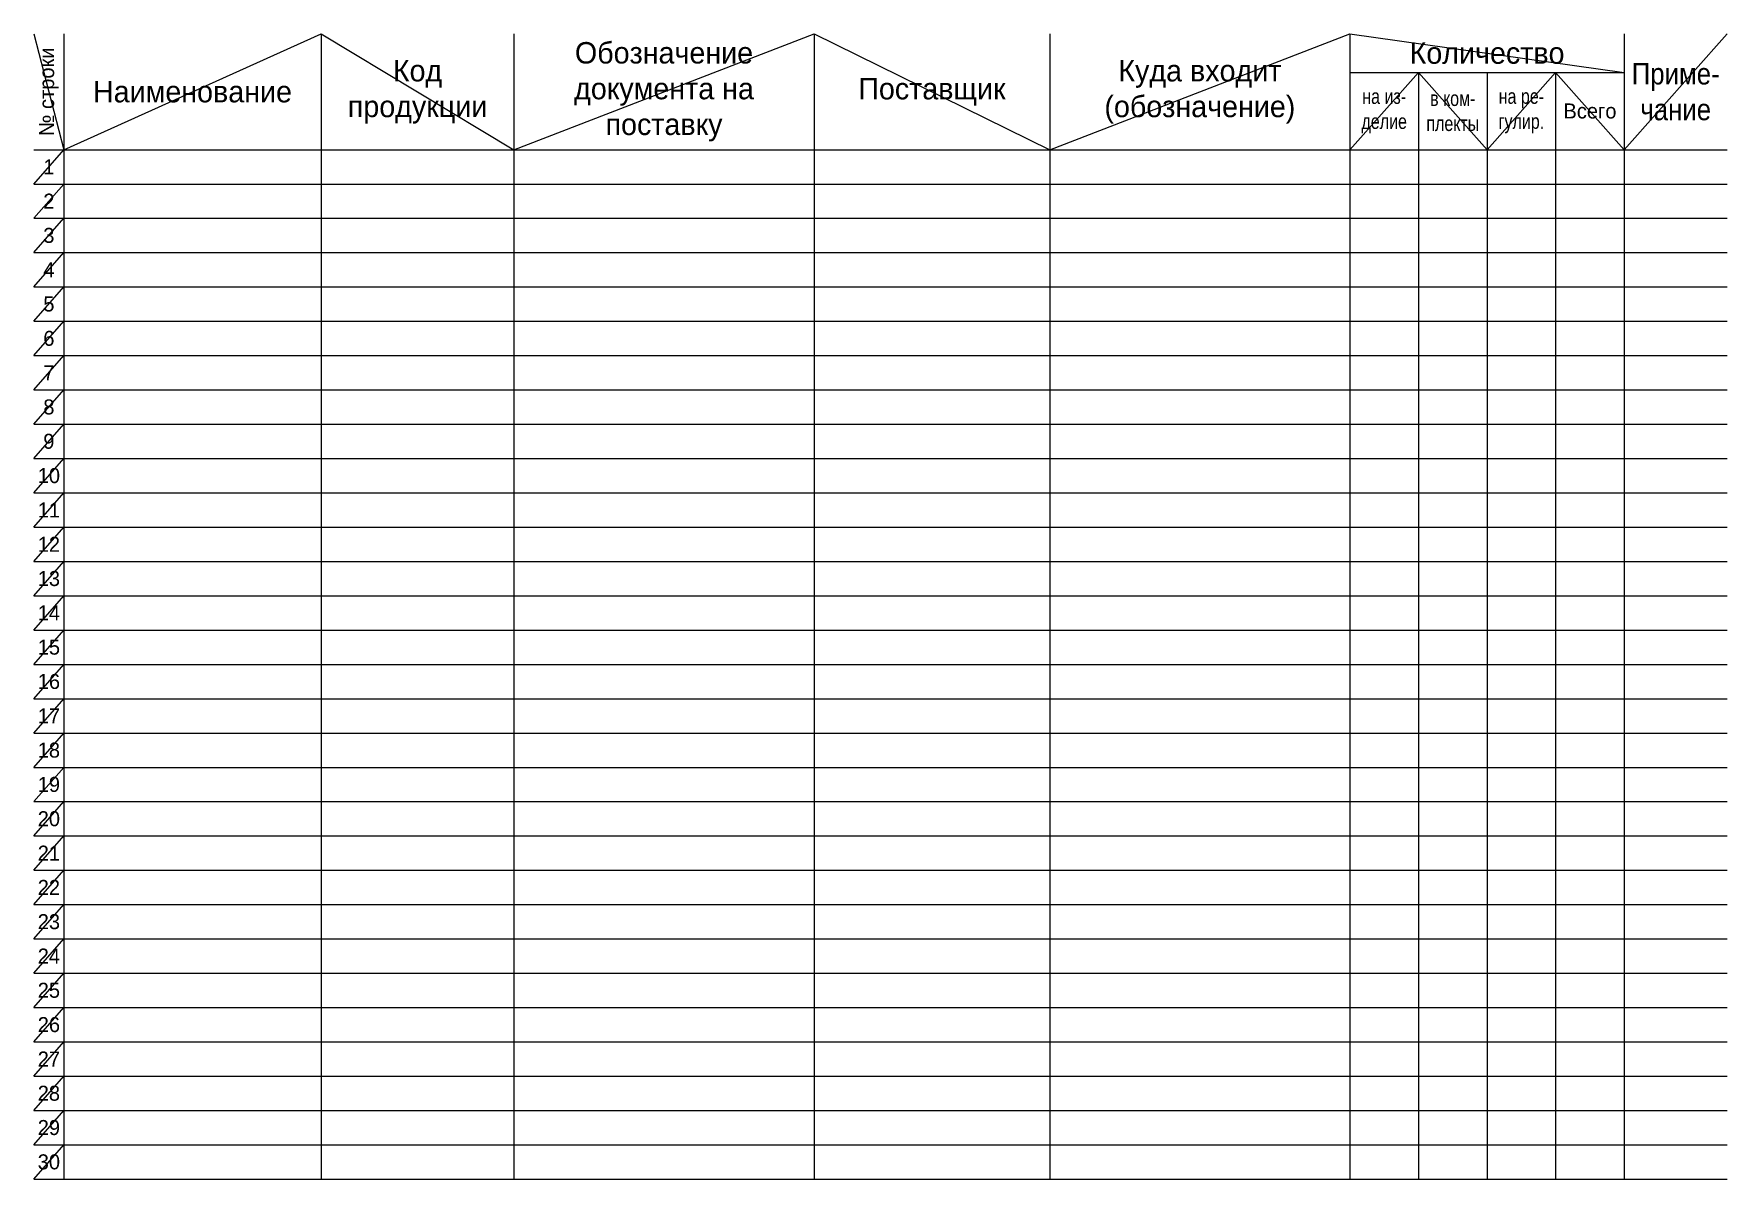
# Model space of a CAD drawing. Header units: millimetres. Extents: x 860 to 1255, y 25 to 292.
import ezdxf

# ---------------------------------------------------------------- set-up
doc = ezdxf.new("R2010")
doc.units = ezdxf.units.MM
doc.layers.add('v', color=5, linetype='Continuous', plot=False)
doc.styles.add('t', font='es_win.shx', dxfattribs={"bigfont": 'my_b_f.shx'})

msp = doc.modelspace()

# ---------------------------------------------------------------- linework, layer by layer
at = {"color": 1}
for p, q in [((867, 292), (867, 25)), ((927, 292), (927, 25)), ((972, 292), (972, 25)), ((1042, 292), (1042, 25)), ((1097, 292), (1097, 25)), ((1167, 292), (1167, 25)), ((1231, 292), (1231, 25)), ((1167, 283), (1231, 283)), ((1183, 283), (1183, 25)), ((1199, 283), (1199, 25)), ((1215, 283), (1215, 25))]:
    msp.add_line(p, q, dxfattribs=at)
for p, q in [((860, 265), (1255, 265)), ((860, 257), (1255, 257)), ((860, 249), (1255, 249)), ((860, 241), (1255, 241)), ((860, 233), (1255, 233)), ((860, 225), (1255, 225)), ((860, 217), (1255, 217)), ((860, 209), (1255, 209)), ((860, 201), (1255, 201)), ((860, 193), (1255, 193)), ((860, 185), (1255, 185)), ((860, 177), (1255, 177)), ((860, 169), (1255, 169)), ((860, 161), (1255, 161)), ((860, 153), (1255, 153)), ((860, 145), (1255, 145)), ((860, 137), (1255, 137)), ((860, 129), (1255, 129)), ((860, 121), (1255, 121)), ((860, 113), (1255, 113)), ((860, 105), (1255, 105)), ((860, 105), (1255, 105)), ((860, 97), (1255, 97)), ((860, 89), (1255, 89)), ((860, 81), (1255, 81)), ((860, 73), (1255, 73)), ((860, 65), (1255, 65)), ((860, 57), (1255, 57)), ((860, 49), (1255, 49)), ((860, 41), (1255, 41)), ((860, 33), (1255, 33)), ((860, 25), (1255, 25))]:
    msp.add_line(p, q)
at = {"layer": 'v'}
for p, q in [((860, 257), (867, 265)), ((860, 249), (867, 257)), ((860, 241), (867, 249)), ((860, 233), (867, 241)), ((860, 225), (867, 233)), ((860, 217), (867, 225)), ((860, 209), (867, 217)), ((860, 201), (867, 209)), ((860, 193), (867, 201)), ((860, 185), (867, 193)), ((860, 177), (867, 185)), ((860, 169), (867, 177)), ((860, 161), (867, 169)), ((860, 153), (867, 161)), ((860, 145), (867, 153)), ((860, 137), (867, 145)), ((860, 129), (867, 137)), ((860, 121), (867, 129)), ((860, 113), (867, 121)), ((860, 105), (867, 113)), ((860, 97), (867, 105)), ((860, 89), (867, 97)), ((860, 81), (867, 89)), ((860, 73), (867, 81)), ((860, 65), (867, 73)), ((860, 57), (867, 65)), ((860, 49), (867, 57)), ((860, 41), (867, 49)), ((860, 33), (867, 41)), ((860, 25), (867, 33))]:
    msp.add_line(p, q, dxfattribs=at)
for points in [[(860, 292), (867, 265), (927, 292), (972, 265), (1042, 292), (1097, 265), (1167, 292), (1231, 283)], [(1167, 265), (1183, 283), (1199, 265), (1215, 283), (1231, 265), (1255, 292)]]:
    msp.add_lwpolyline(points, dxfattribs=at)

# ---------------------------------------------------------------- texts
at = {"insert": (863.5, 278.5), "char_height": 3.5, "width": 33.3849, "attachment_point": 5, "rotation": 90, "style": 't'}
msp.add_mtext('№ строки', dxfattribs=at)
at = {"attachment_point": 5, "style": 't'}
for s, insert, char_height, width in [('Обозначение документа на поставку', (1007, 278.5), 5, 45.5627), ('Количество', (1199, 287.5), 5, 53.9737), ('Код продукции', (949.5, 278.5), 5, 33.3849), ('Куда входит (обозначение)', (1132, 278.5), 5, 53.9737), ('{\\W0.9;Приме-\\Pчание}', (1243, 278.5), 5, 53.9737), ('Наименование', (897, 278.5), 5, 33.3849), ('Поставщик', (1069.5, 278.5), 5, 45.5627), ('{\\W0.8;на из-\\Pделие}', (1175, 274), 3.5, 13.9942), ('{\\W0.8;в ком-\\Pплекты}', (1191, 274), 3.5, 13.9942), ('{\\W0.8;на ре-\\Pгулир.}', (1207, 274), 3.5, 13.9942), ('Всего', (1223, 274), 3.5, 13.9942), ('1', (863.5, 261), 3.5, 5.281), ('2', (863.5, 253), 3.5, 5.281), ('3', (863.5, 245), 3.5, 5.281), ('4', (863.5, 237), 3.5, 5.281), ('5', (863.5, 229), 3.5, 5.281), ('6', (863.5, 221), 3.5, 5.281), ('7', (863.5, 213), 3.5, 5.281), ('8', (863.5, 205), 3.5, 5.281), ('9', (863.5, 197), 3.5, 5.281), ('10', (863.5, 189), 3.5, 5.281), ('11', (863.5, 181), 3.5, 5.281), ('12', (863.5, 173), 3.5, 5.281), ('13', (863.5, 165), 3.5, 5.281), ('14', (863.5, 157), 3.5, 5.281), ('15', (863.5, 149), 3.5, 5.281), ('16', (863.5, 141), 3.5, 5.281), ('17', (863.5, 133), 3.5, 5.281), ('18', (863.5, 125), 3.5, 5.281), ('19', (863.5, 117), 3.5, 5.281), ('20', (863.5, 109), 3.5, 5.281), ('21', (863.5, 101), 3.5, 5.281), ('22', (863.5, 93), 3.5, 5.281), ('23', (863.5, 85), 3.5, 5.281), ('24', (863.5, 77), 3.5, 5.281), ('25', (863.5, 69), 3.5, 5.281), ('26', (863.5, 61), 3.5, 5.281), ('27', (863.5, 53), 3.5, 5.281), ('28', (863.5, 45), 3.5, 5.281), ('29', (863.5, 37), 3.5, 5.281), ('30', (863.5, 29), 3.5, 5.281)]:
    msp.add_mtext(s, dxfattribs=dict(at, insert=insert, char_height=char_height, width=width))

doc.saveas('drawing.dxf')
